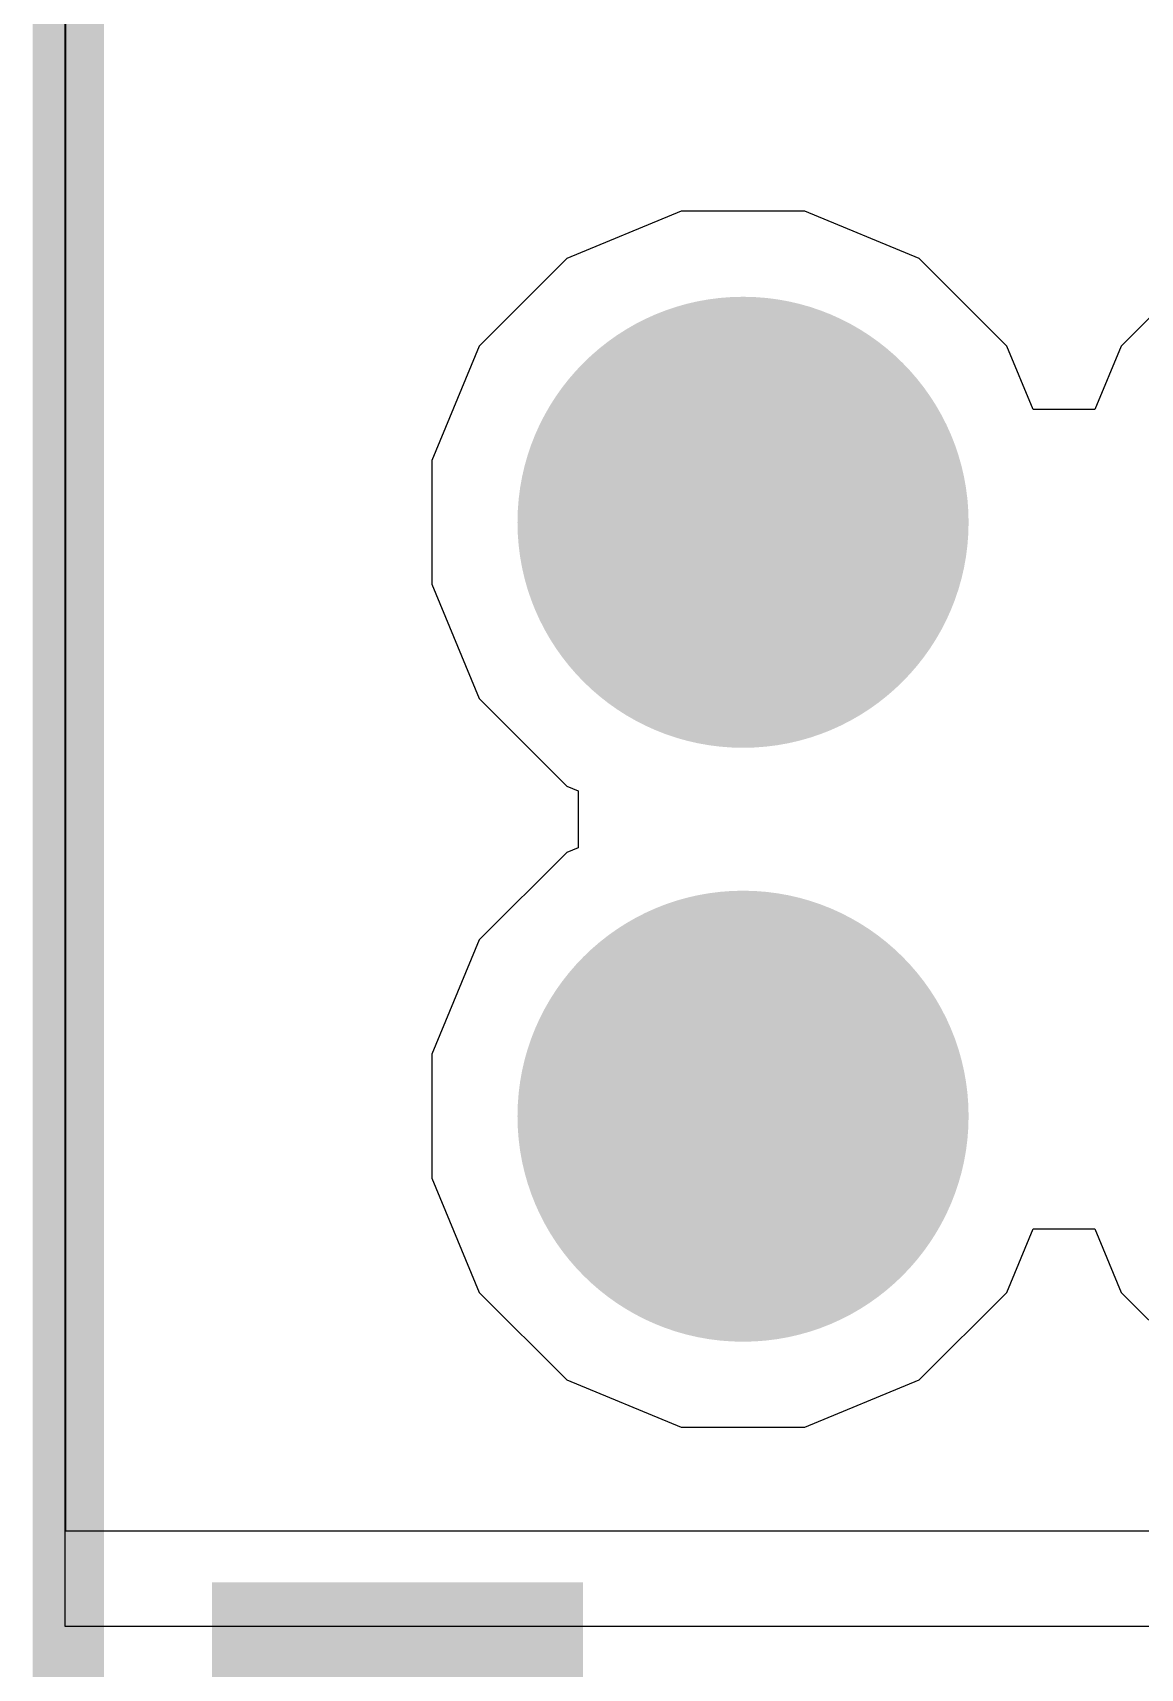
# Model space of a CAD drawing. Header units: inches. Extents: x -4 to 5258, y -4 to 5281.
# Drawn here: x 90.606 to 92.578, y 83.386 to 86.299 of the extents above; entities that cross this region are included whole.
import ezdxf

# ---------------------------------------------------------------- set-up
doc = ezdxf.new("R2010")
doc.units = ezdxf.units.IN
for name, color, linetype in [('Bottom Layer', 5, 'Continuous'), ('Bottom Solder', 6, 'Continuous'), ('Drill Drawing', 1, 'Continuous'), ('Layer 1', 16, 'Continuous'), ('Layer 2', 76, 'Continuous'), ('Top Layer', 1, 'Continuous'), ('Top Overlay', 2, 'Continuous'), ('Top Solder', 216, 'Continuous'), ('Via Holes', 16, 'Continuous')]:
    doc.layers.add(name, color=color, linetype=linetype)

# ---------------------------------------------------------------- blocks, each defined once
blk = doc.blocks.new('SOIC_8_11')
at = {"layer": 'Top Overlay'}
blk.add_hatch(color=2, dxfattribs=at).paths.add_polyline_path([(-1.8283, 1.5732), (-1.4981, 1.5732), (-1.4981, 2.2336), (-1.8283, 2.2336)])
blk.add_lwpolyline([(-1.9906, 2.4892, 0.127, 0.127, 0), (1.9906, 2.4892, 0.127, 0.127, 0)], format="xyseb", dxfattribs=at)

msp = doc.modelspace()

# ---------------------------------------------------------------- hatches: boundary and pattern name
at = {"layer": 'Bottom Layer'}
h = msp.add_hatch(color=5, dxfattribs=at)
edge = h.paths.add_edge_path()
edge.add_arc((91.8707, 85.4269), 0.3, 0, 360)
h = msp.add_hatch(color=5, dxfattribs=at)
edge = h.paths.add_edge_path()
edge.add_arc((91.8707, 84.3692), 0.3, 0, 360)
at = {"layer": 'Bottom Solder'}
h = msp.add_hatch(color=6, dxfattribs=at)
edge = h.paths.add_edge_path()
edge.add_arc((91.8707, 85.4269), 0.4016, 0, 360)
h = msp.add_hatch(color=6, dxfattribs=at)
edge = h.paths.add_edge_path()
edge.add_arc((91.8707, 84.3692), 0.4016, 0, 360)
at = {"layer": 'Layer 1'}
h = msp.add_hatch(color=16, dxfattribs=at)
edge = h.paths.add_edge_path()
edge.add_arc((91.8707, 85.4269), 0.3, 0, 360)
h = msp.add_hatch(color=16, dxfattribs=at)
edge = h.paths.add_edge_path()
edge.add_arc((91.8707, 84.3692), 0.3, 0, 360)
at = {"layer": 'Layer 2'}
h = msp.add_hatch(color=76, dxfattribs=at)
edge = h.paths.add_edge_path()
edge.add_arc((91.8707, 85.4269), 0.3, 0, 360)
h = msp.add_hatch(color=76, dxfattribs=at)
edge = h.paths.add_edge_path()
edge.add_arc((91.8707, 84.3692), 0.3, 0, 360)
at = {"layer": 'Top Layer'}
h = msp.add_hatch(color=1, dxfattribs=at)
edge = h.paths.add_edge_path()
edge.add_arc((91.8707, 85.4269), 0.3, 0, 360)
h = msp.add_hatch(color=1, dxfattribs=at)
edge = h.paths.add_edge_path()
edge.add_arc((91.8707, 84.3692), 0.3, 0, 360)
at = {"layer": 'Top Solder'}
h = msp.add_hatch(color=216, dxfattribs=at)
edge = h.paths.add_edge_path()
edge.add_arc((91.8707, 85.4269), 0.4016, 0, 360)
h = msp.add_hatch(color=216, dxfattribs=at)
edge = h.paths.add_edge_path()
edge.add_arc((91.8707, 84.3692), 0.4016, 0, 360)
at = {"layer": 'Via Holes'}
h = msp.add_hatch(color=7, dxfattribs=at)
edge = h.paths.add_edge_path()
edge.add_arc((91.8707, 85.4269), 0.15, 0, 360)
h = msp.add_hatch(color=7, dxfattribs=at)
edge = h.paths.add_edge_path()
edge.add_arc((91.8707, 84.3692), 0.15, 0, 360)

# ---------------------------------------------------------------- linework, layer by layer
at = {"layer": 'Bottom Layer'}
for p, q in [((91.7605, 85.9809), (91.5569, 85.8965)), ((91.9809, 85.9809), (91.7605, 85.9809)), ((92.1845, 85.8965), (91.9809, 85.9809)), ((91.5569, 85.8965), (91.401, 85.7407)), ((92.3403, 85.7407), (92.1845, 85.8965)), ((92.6999, 85.8965), (92.544, 85.7407)), ((91.401, 85.7407), (91.3167, 85.5371)), ((92.3872, 85.6276), (92.3403, 85.7407)), ((92.544, 85.7407), (92.4972, 85.6276)), ((92.4972, 85.6276), (92.3872, 85.6276)), ((91.3167, 85.5371), (91.3167, 85.3167)), ((91.3167, 85.3167), (91.401, 85.113)), ((91.401, 85.113), (91.5569, 84.9572)), ((91.5569, 84.9572), (91.5771, 84.9488)), ((91.5771, 84.9488), (91.5771, 84.8472)), ((91.5569, 84.8388), (91.401, 84.683)), ((91.5771, 84.8472), (91.5569, 84.8388)), ((91.401, 84.683), (91.3167, 84.4794)), ((91.3167, 84.4794), (91.3167, 84.259)), ((91.3167, 84.259), (91.401, 84.0554)), ((92.3403, 84.0554), (92.3872, 84.1685)), ((92.3872, 84.1685), (92.4972, 84.1685)), ((92.4972, 84.1685), (92.544, 84.0554)), ((91.401, 84.0554), (91.5569, 83.8995)), ((92.1845, 83.8995), (92.3403, 84.0554)), ((92.544, 84.0554), (92.6999, 83.8995)), ((91.5569, 83.8995), (91.7605, 83.8152)), ((91.9809, 83.8152), (92.1845, 83.8995)), ((91.7605, 83.8152), (91.9809, 83.8152))]:
    msp.add_line(p, q, dxfattribs=at)
at = {"layer": 'Drill Drawing'}
for points in [[(91.7437, 85.5539, 0.0508, 0.0508, 0), (91.7437, 85.6809, 0.0508, 0.0508, 0)], [(91.7437, 85.6809, 0.0508, 0.0508, 0), (91.9977, 85.6809, 0.0508, 0.0508, 0)], [(91.9977, 85.5539, 0.0508, 0.0508, 0), (91.9977, 85.6809, 0.0508, 0.0508, 0)], [(91.6167, 85.2999, 0.0508, 0.0508, 0), (91.6167, 85.5539, 0.0508, 0.0508, 0)], [(91.6167, 85.5539, 0.0508, 0.0508, 0), (91.7437, 85.5539, 0.0508, 0.0508, 0)], [(91.7945, 85.5031, 0.0508, 0.0508, 0), (91.7945, 85.5793, 0.0508, 0.0508, 0)], [(91.7945, 85.5793, 0.0508, 0.0508, 0), (91.9469, 85.5793, 0.0508, 0.0508, 0)], [(91.9469, 85.5031, 0.0508, 0.0508, 0), (91.9469, 85.5793, 0.0508, 0.0508, 0)], [(91.9977, 85.5539, 0.0508, 0.0508, 0), (92.1247, 85.5539, 0.0508, 0.0508, 0)], [(92.1247, 85.2999, 0.0508, 0.0508, 0), (92.1247, 85.5539, 0.0508, 0.0508, 0)], [(91.7183, 85.3507, 0.0508, 0.0508, 0), (91.7183, 85.5031, 0.0508, 0.0508, 0)], [(91.7183, 85.5031, 0.0508, 0.0508, 0), (91.7945, 85.5031, 0.0508, 0.0508, 0)], [(91.9469, 85.5031, 0.0508, 0.0508, 0), (92.0231, 85.5031, 0.0508, 0.0508, 0)], [(92.0231, 85.3507, 0.0508, 0.0508, 0), (92.0231, 85.5031, 0.0508, 0.0508, 0)], [(91.7183, 85.3507, 0.0508, 0.0508, 0), (91.7945, 85.3507, 0.0508, 0.0508, 0)], [(91.7945, 85.2745, 0.0508, 0.0508, 0), (91.7945, 85.3507, 0.0508, 0.0508, 0)], [(91.9469, 85.3507, 0.0508, 0.0508, 0), (92.0231, 85.3507, 0.0508, 0.0508, 0)], [(91.9469, 85.2745, 0.0508, 0.0508, 0), (91.9469, 85.3507, 0.0508, 0.0508, 0)], [(91.6167, 85.2999, 0.0508, 0.0508, 0), (91.7437, 85.2999, 0.0508, 0.0508, 0)], [(91.7437, 85.1729, 0.0508, 0.0508, 0), (91.7437, 85.2999, 0.0508, 0.0508, 0)], [(91.9977, 85.2999, 0.0508, 0.0508, 0), (92.1247, 85.2999, 0.0508, 0.0508, 0)], [(91.9977, 85.1729, 0.0508, 0.0508, 0), (91.9977, 85.2999, 0.0508, 0.0508, 0)], [(91.7945, 85.2745, 0.0508, 0.0508, 0), (91.9469, 85.2745, 0.0508, 0.0508, 0)], [(91.7437, 85.1729, 0.0508, 0.0508, 0), (91.9977, 85.1729, 0.0508, 0.0508, 0)], [(91.7437, 84.4962, 0.0508, 0.0508, 0), (91.7437, 84.6232, 0.0508, 0.0508, 0)], [(91.7437, 84.6232, 0.0508, 0.0508, 0), (91.9977, 84.6232, 0.0508, 0.0508, 0)], [(91.9977, 84.4962, 0.0508, 0.0508, 0), (91.9977, 84.6232, 0.0508, 0.0508, 0)], [(91.7945, 84.4454, 0.0508, 0.0508, 0), (91.7945, 84.5216, 0.0508, 0.0508, 0)], [(91.7945, 84.5216, 0.0508, 0.0508, 0), (91.9469, 84.5216, 0.0508, 0.0508, 0)], [(91.9469, 84.4454, 0.0508, 0.0508, 0), (91.9469, 84.5216, 0.0508, 0.0508, 0)], [(91.6167, 84.2422, 0.0508, 0.0508, 0), (91.6167, 84.4962, 0.0508, 0.0508, 0)], [(91.6167, 84.4962, 0.0508, 0.0508, 0), (91.7437, 84.4962, 0.0508, 0.0508, 0)], [(91.9977, 84.4962, 0.0508, 0.0508, 0), (92.1247, 84.4962, 0.0508, 0.0508, 0)], [(92.1247, 84.2422, 0.0508, 0.0508, 0), (92.1247, 84.4962, 0.0508, 0.0508, 0)], [(91.7183, 84.293, 0.0508, 0.0508, 0), (91.7183, 84.4454, 0.0508, 0.0508, 0)], [(91.7183, 84.4454, 0.0508, 0.0508, 0), (91.7945, 84.4454, 0.0508, 0.0508, 0)], [(91.9469, 84.4454, 0.0508, 0.0508, 0), (92.0231, 84.4454, 0.0508, 0.0508, 0)], [(92.0231, 84.293, 0.0508, 0.0508, 0), (92.0231, 84.4454, 0.0508, 0.0508, 0)], [(91.7183, 84.293, 0.0508, 0.0508, 0), (91.7945, 84.293, 0.0508, 0.0508, 0)], [(91.7945, 84.2168, 0.0508, 0.0508, 0), (91.7945, 84.293, 0.0508, 0.0508, 0)], [(91.9469, 84.293, 0.0508, 0.0508, 0), (92.0231, 84.293, 0.0508, 0.0508, 0)], [(91.9469, 84.2168, 0.0508, 0.0508, 0), (91.9469, 84.293, 0.0508, 0.0508, 0)], [(91.6167, 84.2422, 0.0508, 0.0508, 0), (91.7437, 84.2422, 0.0508, 0.0508, 0)], [(91.7437, 84.1152, 0.0508, 0.0508, 0), (91.7437, 84.2422, 0.0508, 0.0508, 0)], [(91.9977, 84.2422, 0.0508, 0.0508, 0), (92.1247, 84.2422, 0.0508, 0.0508, 0)], [(91.9977, 84.1152, 0.0508, 0.0508, 0), (91.9977, 84.2422, 0.0508, 0.0508, 0)], [(91.7945, 84.2168, 0.0508, 0.0508, 0), (91.9469, 84.2168, 0.0508, 0.0508, 0)], [(91.7437, 84.1152, 0.0508, 0.0508, 0), (91.9977, 84.1152, 0.0508, 0.0508, 0)]]:
    msp.add_lwpolyline(points, format="xyseb", dxfattribs=at)
for points in [[(91.731, 85.6809, 0.0254, 0.0254, 1), (91.7564, 85.6809, 0.0254, 0.0254, 1)], [(91.731, 85.6809, 0.0254, 0.0254, 1), (91.7564, 85.6809, 0.0254, 0.0254, 1)], [(91.985, 85.6809, 0.0254, 0.0254, 1), (92.0104, 85.6809, 0.0254, 0.0254, 1)], [(91.985, 85.6809, 0.0254, 0.0254, 1), (92.0104, 85.6809, 0.0254, 0.0254, 1)], [(91.604, 85.5539, 0.0254, 0.0254, 1), (91.6294, 85.5539, 0.0254, 0.0254, 1)], [(91.604, 85.5539, 0.0254, 0.0254, 1), (91.6294, 85.5539, 0.0254, 0.0254, 1)], [(91.731, 85.5539, 0.0254, 0.0254, 1), (91.7564, 85.5539, 0.0254, 0.0254, 1)], [(91.731, 85.5539, 0.0254, 0.0254, 1), (91.7564, 85.5539, 0.0254, 0.0254, 1)], [(91.7818, 85.5793, 0.0254, 0.0254, 1), (91.8072, 85.5793, 0.0254, 0.0254, 1)], [(91.7818, 85.5793, 0.0254, 0.0254, 1), (91.8072, 85.5793, 0.0254, 0.0254, 1)], [(91.9342, 85.5793, 0.0254, 0.0254, 1), (91.9596, 85.5793, 0.0254, 0.0254, 1)], [(91.9342, 85.5793, 0.0254, 0.0254, 1), (91.9596, 85.5793, 0.0254, 0.0254, 1)], [(91.985, 85.5539, 0.0254, 0.0254, 1), (92.0104, 85.5539, 0.0254, 0.0254, 1)], [(91.985, 85.5539, 0.0254, 0.0254, 1), (92.0104, 85.5539, 0.0254, 0.0254, 1)], [(92.112, 85.5539, 0.0254, 0.0254, 1), (92.1374, 85.5539, 0.0254, 0.0254, 1)], [(92.112, 85.5539, 0.0254, 0.0254, 1), (92.1374, 85.5539, 0.0254, 0.0254, 1)], [(91.7056, 85.5031, 0.0254, 0.0254, 1), (91.731, 85.5031, 0.0254, 0.0254, 1)], [(91.7056, 85.5031, 0.0254, 0.0254, 1), (91.731, 85.5031, 0.0254, 0.0254, 1)], [(91.7818, 85.5031, 0.0254, 0.0254, 1), (91.8072, 85.5031, 0.0254, 0.0254, 1)], [(91.7818, 85.5031, 0.0254, 0.0254, 1), (91.8072, 85.5031, 0.0254, 0.0254, 1)], [(91.9342, 85.5031, 0.0254, 0.0254, 1), (91.9596, 85.5031, 0.0254, 0.0254, 1)], [(91.9342, 85.5031, 0.0254, 0.0254, 1), (91.9596, 85.5031, 0.0254, 0.0254, 1)], [(92.0104, 85.5031, 0.0254, 0.0254, 1), (92.0358, 85.5031, 0.0254, 0.0254, 1)], [(92.0104, 85.5031, 0.0254, 0.0254, 1), (92.0358, 85.5031, 0.0254, 0.0254, 1)], [(91.7056, 85.3507, 0.0254, 0.0254, 1), (91.731, 85.3507, 0.0254, 0.0254, 1)], [(91.7056, 85.3507, 0.0254, 0.0254, 1), (91.731, 85.3507, 0.0254, 0.0254, 1)], [(91.7818, 85.3507, 0.0254, 0.0254, 1), (91.8072, 85.3507, 0.0254, 0.0254, 1)], [(91.7818, 85.3507, 0.0254, 0.0254, 1), (91.8072, 85.3507, 0.0254, 0.0254, 1)], [(91.9342, 85.3507, 0.0254, 0.0254, 1), (91.9596, 85.3507, 0.0254, 0.0254, 1)], [(91.9342, 85.3507, 0.0254, 0.0254, 1), (91.9596, 85.3507, 0.0254, 0.0254, 1)], [(92.0104, 85.3507, 0.0254, 0.0254, 1), (92.0358, 85.3507, 0.0254, 0.0254, 1)], [(92.0104, 85.3507, 0.0254, 0.0254, 1), (92.0358, 85.3507, 0.0254, 0.0254, 1)], [(91.604, 85.2999, 0.0254, 0.0254, 1), (91.6294, 85.2999, 0.0254, 0.0254, 1)], [(91.604, 85.2999, 0.0254, 0.0254, 1), (91.6294, 85.2999, 0.0254, 0.0254, 1)], [(91.731, 85.2999, 0.0254, 0.0254, 1), (91.7564, 85.2999, 0.0254, 0.0254, 1)], [(91.731, 85.2999, 0.0254, 0.0254, 1), (91.7564, 85.2999, 0.0254, 0.0254, 1)], [(91.985, 85.2999, 0.0254, 0.0254, 1), (92.0104, 85.2999, 0.0254, 0.0254, 1)], [(91.985, 85.2999, 0.0254, 0.0254, 1), (92.0104, 85.2999, 0.0254, 0.0254, 1)], [(92.112, 85.2999, 0.0254, 0.0254, 1), (92.1374, 85.2999, 0.0254, 0.0254, 1)], [(92.112, 85.2999, 0.0254, 0.0254, 1), (92.1374, 85.2999, 0.0254, 0.0254, 1)], [(91.7818, 85.2745, 0.0254, 0.0254, 1), (91.8072, 85.2745, 0.0254, 0.0254, 1)], [(91.7818, 85.2745, 0.0254, 0.0254, 1), (91.8072, 85.2745, 0.0254, 0.0254, 1)], [(91.9342, 85.2745, 0.0254, 0.0254, 1), (91.9596, 85.2745, 0.0254, 0.0254, 1)], [(91.9342, 85.2745, 0.0254, 0.0254, 1), (91.9596, 85.2745, 0.0254, 0.0254, 1)], [(91.731, 85.1729, 0.0254, 0.0254, 1), (91.7564, 85.1729, 0.0254, 0.0254, 1)], [(91.731, 85.1729, 0.0254, 0.0254, 1), (91.7564, 85.1729, 0.0254, 0.0254, 1)], [(91.985, 85.1729, 0.0254, 0.0254, 1), (92.0104, 85.1729, 0.0254, 0.0254, 1)], [(91.985, 85.1729, 0.0254, 0.0254, 1), (92.0104, 85.1729, 0.0254, 0.0254, 1)], [(91.731, 84.6232, 0.0254, 0.0254, 1), (91.7564, 84.6232, 0.0254, 0.0254, 1)], [(91.731, 84.6232, 0.0254, 0.0254, 1), (91.7564, 84.6232, 0.0254, 0.0254, 1)], [(91.985, 84.6232, 0.0254, 0.0254, 1), (92.0104, 84.6232, 0.0254, 0.0254, 1)], [(91.985, 84.6232, 0.0254, 0.0254, 1), (92.0104, 84.6232, 0.0254, 0.0254, 1)], [(91.7818, 84.5216, 0.0254, 0.0254, 1), (91.8072, 84.5216, 0.0254, 0.0254, 1)], [(91.7818, 84.5216, 0.0254, 0.0254, 1), (91.8072, 84.5216, 0.0254, 0.0254, 1)], [(91.9342, 84.5216, 0.0254, 0.0254, 1), (91.9596, 84.5216, 0.0254, 0.0254, 1)], [(91.9342, 84.5216, 0.0254, 0.0254, 1), (91.9596, 84.5216, 0.0254, 0.0254, 1)], [(91.604, 84.4962, 0.0254, 0.0254, 1), (91.6294, 84.4962, 0.0254, 0.0254, 1)], [(91.604, 84.4962, 0.0254, 0.0254, 1), (91.6294, 84.4962, 0.0254, 0.0254, 1)], [(91.731, 84.4962, 0.0254, 0.0254, 1), (91.7564, 84.4962, 0.0254, 0.0254, 1)], [(91.731, 84.4962, 0.0254, 0.0254, 1), (91.7564, 84.4962, 0.0254, 0.0254, 1)], [(91.985, 84.4962, 0.0254, 0.0254, 1), (92.0104, 84.4962, 0.0254, 0.0254, 1)], [(91.985, 84.4962, 0.0254, 0.0254, 1), (92.0104, 84.4962, 0.0254, 0.0254, 1)], [(92.112, 84.4962, 0.0254, 0.0254, 1), (92.1374, 84.4962, 0.0254, 0.0254, 1)], [(92.112, 84.4962, 0.0254, 0.0254, 1), (92.1374, 84.4962, 0.0254, 0.0254, 1)], [(91.7056, 84.4454, 0.0254, 0.0254, 1), (91.731, 84.4454, 0.0254, 0.0254, 1)], [(91.7056, 84.4454, 0.0254, 0.0254, 1), (91.731, 84.4454, 0.0254, 0.0254, 1)], [(91.7818, 84.4454, 0.0254, 0.0254, 1), (91.8072, 84.4454, 0.0254, 0.0254, 1)], [(91.7818, 84.4454, 0.0254, 0.0254, 1), (91.8072, 84.4454, 0.0254, 0.0254, 1)], [(91.9342, 84.4454, 0.0254, 0.0254, 1), (91.9596, 84.4454, 0.0254, 0.0254, 1)], [(91.9342, 84.4454, 0.0254, 0.0254, 1), (91.9596, 84.4454, 0.0254, 0.0254, 1)], [(92.0104, 84.4454, 0.0254, 0.0254, 1), (92.0358, 84.4454, 0.0254, 0.0254, 1)], [(92.0104, 84.4454, 0.0254, 0.0254, 1), (92.0358, 84.4454, 0.0254, 0.0254, 1)], [(91.7056, 84.293, 0.0254, 0.0254, 1), (91.731, 84.293, 0.0254, 0.0254, 1)], [(91.7056, 84.293, 0.0254, 0.0254, 1), (91.731, 84.293, 0.0254, 0.0254, 1)], [(91.7818, 84.293, 0.0254, 0.0254, 1), (91.8072, 84.293, 0.0254, 0.0254, 1)], [(91.7818, 84.293, 0.0254, 0.0254, 1), (91.8072, 84.293, 0.0254, 0.0254, 1)], [(91.9342, 84.293, 0.0254, 0.0254, 1), (91.9596, 84.293, 0.0254, 0.0254, 1)], [(91.9342, 84.293, 0.0254, 0.0254, 1), (91.9596, 84.293, 0.0254, 0.0254, 1)], [(92.0104, 84.293, 0.0254, 0.0254, 1), (92.0358, 84.293, 0.0254, 0.0254, 1)], [(92.0104, 84.293, 0.0254, 0.0254, 1), (92.0358, 84.293, 0.0254, 0.0254, 1)], [(91.604, 84.2422, 0.0254, 0.0254, 1), (91.6294, 84.2422, 0.0254, 0.0254, 1)], [(91.604, 84.2422, 0.0254, 0.0254, 1), (91.6294, 84.2422, 0.0254, 0.0254, 1)], [(91.731, 84.2422, 0.0254, 0.0254, 1), (91.7564, 84.2422, 0.0254, 0.0254, 1)], [(91.731, 84.2422, 0.0254, 0.0254, 1), (91.7564, 84.2422, 0.0254, 0.0254, 1)], [(91.985, 84.2422, 0.0254, 0.0254, 1), (92.0104, 84.2422, 0.0254, 0.0254, 1)], [(91.985, 84.2422, 0.0254, 0.0254, 1), (92.0104, 84.2422, 0.0254, 0.0254, 1)], [(92.112, 84.2422, 0.0254, 0.0254, 1), (92.1374, 84.2422, 0.0254, 0.0254, 1)], [(92.112, 84.2422, 0.0254, 0.0254, 1), (92.1374, 84.2422, 0.0254, 0.0254, 1)], [(91.7818, 84.2168, 0.0254, 0.0254, 1), (91.8072, 84.2168, 0.0254, 0.0254, 1)], [(91.7818, 84.2168, 0.0254, 0.0254, 1), (91.8072, 84.2168, 0.0254, 0.0254, 1)], [(91.9342, 84.2168, 0.0254, 0.0254, 1), (91.9596, 84.2168, 0.0254, 0.0254, 1)], [(91.9342, 84.2168, 0.0254, 0.0254, 1), (91.9596, 84.2168, 0.0254, 0.0254, 1)], [(91.731, 84.1152, 0.0254, 0.0254, 1), (91.7564, 84.1152, 0.0254, 0.0254, 1)], [(91.731, 84.1152, 0.0254, 0.0254, 1), (91.7564, 84.1152, 0.0254, 0.0254, 1)], [(91.985, 84.1152, 0.0254, 0.0254, 1), (92.0104, 84.1152, 0.0254, 0.0254, 1)], [(91.985, 84.1152, 0.0254, 0.0254, 1), (92.0104, 84.1152, 0.0254, 0.0254, 1)]]:
    msp.add_lwpolyline(points, format="xyseb", close=True, dxfattribs=at)
at = {"layer": 'Layer 1'}
for p, q in [((91.7605, 85.9809), (91.5569, 85.8965)), ((91.9809, 85.9809), (91.7605, 85.9809)), ((92.1845, 85.8965), (91.9809, 85.9809)), ((91.5569, 85.8965), (91.401, 85.7407)), ((92.3403, 85.7407), (92.1845, 85.8965)), ((92.6999, 85.8965), (92.544, 85.7407)), ((91.401, 85.7407), (91.3167, 85.5371)), ((92.3872, 85.6276), (92.3403, 85.7407)), ((92.544, 85.7407), (92.4972, 85.6276)), ((92.4972, 85.6276), (92.3872, 85.6276)), ((91.3167, 85.5371), (91.3167, 85.3167)), ((91.3167, 85.3167), (91.401, 85.113)), ((91.401, 85.113), (91.5569, 84.9572)), ((91.5569, 84.9572), (91.5771, 84.9488)), ((91.5771, 84.9488), (91.5771, 84.8472)), ((91.5569, 84.8388), (91.401, 84.683)), ((91.5771, 84.8472), (91.5569, 84.8388)), ((91.401, 84.683), (91.3167, 84.4794)), ((91.3167, 84.4794), (91.3167, 84.259)), ((91.3167, 84.259), (91.401, 84.0554)), ((92.3403, 84.0554), (92.3872, 84.1685)), ((92.3872, 84.1685), (92.4972, 84.1685)), ((92.4972, 84.1685), (92.544, 84.0554)), ((91.401, 84.0554), (91.5569, 83.8995)), ((92.1845, 83.8995), (92.3403, 84.0554)), ((92.544, 84.0554), (92.6999, 83.8995)), ((91.5569, 83.8995), (91.7605, 83.8152)), ((91.9809, 83.8152), (92.1845, 83.8995)), ((91.7605, 83.8152), (91.9809, 83.8152))]:
    msp.add_line(p, q, dxfattribs=at)
at = {"layer": 'Layer 2'}
for p, q in [((90.6635, 83.4604), (90.6635, 96.3235)), ((95.3361, 83.4604), (90.6635, 83.4604))]:
    msp.add_line(p, q, dxfattribs=at)
at = {"layer": 'Top Layer'}
for p, q in [((90.6648, 83.63), (90.6648, 96.3248)), ((91.8707, 83.63), (90.6648, 83.63)), ((93.0778, 83.63), (91.8707, 83.63))]:
    msp.add_line(p, q, dxfattribs=at)

# ---------------------------------------------------------------- block references
at = {"rotation": 90}
msp.add_blockref('SOIC_8_11', (93.1587, 85.037), dxfattribs=at)

doc.saveas('drawing.dxf')
